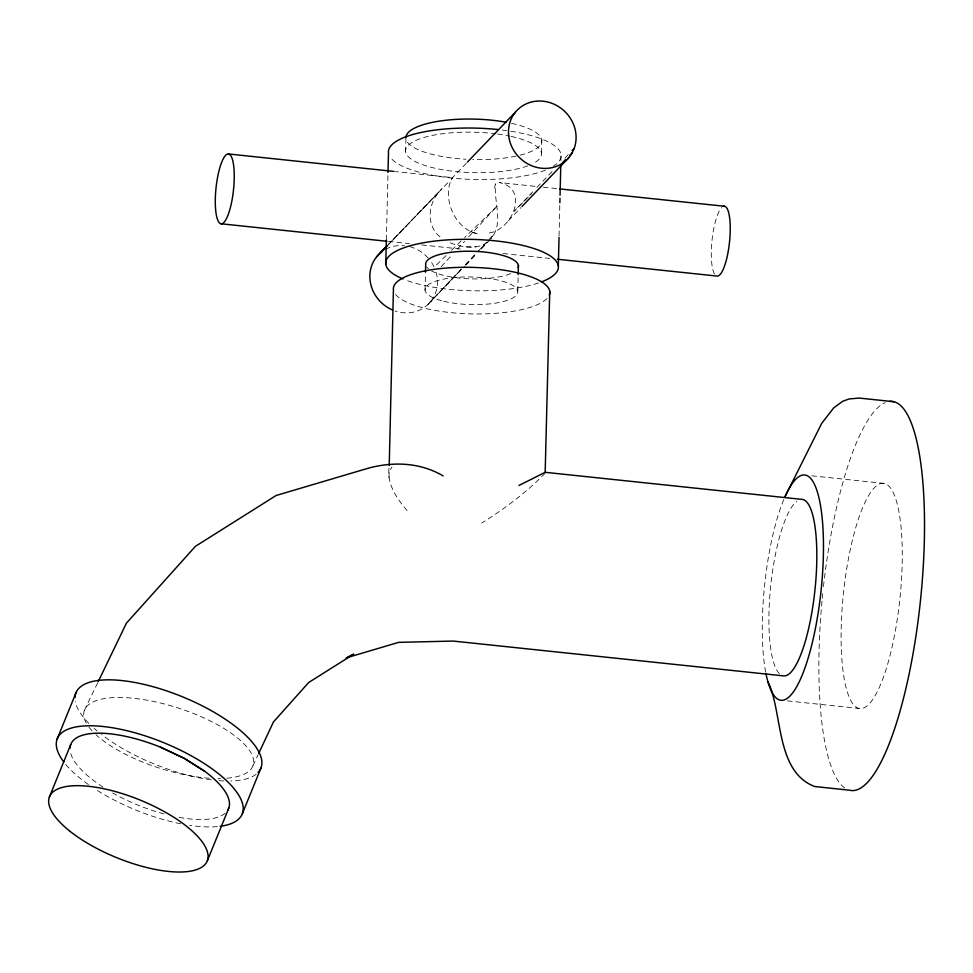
<?xml version="1.0" encoding="UTF-8"?>
<svg xmlns="http://www.w3.org/2000/svg" width="973" height="973" viewBox="0 0 973 973"><rect width="100%" height="100%" fill="white"/><g stroke="black" fill="none" stroke-linecap="round" stroke-linejoin="round"><path stroke-width="0.73" stroke-dasharray="4.87 3.65" d="M386.354 240.161L387.972 173.985M407.091 510.606C396.862 498.541 386.439 483.763 389.188 467.052M405.607 151.764L405.923 138.653A68.013 20.226 1.4 0 0 466.018 159.244M425.067 290.343L425.469 273.705M517.77 291.255L518.147 276.137M541.462 153.102L541.791 139.99M559.061 235.855L559.828 204.269M560.898 160.654L561.044 154.634M388.932 477.646L389.297 471.455L391.997 466.906M494.406 187.825L495.598 183.836C493.347 201.812 504.428 222.732 490.733 239.066M252.956 765.727L258.076 754.793M84.383 710.302L98.188 681.708M466.371 163.172L451.764 178.375C441.706 198.845 455.291 229.81 478.302 234.043L468.402 230.783M489.297 232.985C512.613 229.458 529.628 188.92 499.453 182.571L537.205 186.548M545.038 473.316C526.296 492.569 504.452 508.843 481.684 523.073M447.677 182.9L387.582 245.439M441.146 266.711L452.372 254.561M457.468 249.039L464.608 241.316M468.682 236.901L497.239 205.972L464.595 237.619M461.166 269.266L426.977 305.413L464.595 266.249M465.313 264.875L476.709 252.834M477.743 251.739L487.072 241.876L477.852 251.654M430.516 301.776L461.384 269.083M465.508 264.729L476.831 252.737M532.778 191.754L514.145 211.238L523.79 201.545M536.914 187.424L554.513 169.022M564.863 158.198L569.01 153.868M387.668 245.318L442.131 188.409M508.356 220.689L520.932 207.565M465.641 265.167L477.147 253.199M481.319 248.857L489.687 240.149M388.263 244.697L439.395 191.596C427.074 204.695 426.065 228.667 442.739 238.701M524.873 200.462L531.294 194.004M451.764 178.375L452.725 177.645L451.594 179.202L452.725 177.645L395.537 171.601M446.108 255.558L434.14 267.161A35.101 32.34 43.8 0 0 431.477 262.382M451.545 250.28L463.513 238.677M487.595 242.155C476.588 250.17 461.579 247.239 449.781 242.691M466.006 246.862L475.992 246.85M543.238 187.181L558.344 188.774M388.422 241.426L409.524 243.651M421.589 244.928L463.805 249.38M502.992 253.515L549.733 258.441M811.725 475.797L884.615 483.484A113.282 28.363 -84 0 1 889.273 658.368A113.282 28.363 -84 0 1 841.219 646.023A113.282 28.363 -84 0 1 884.615 483.484M787.4 700.901L858.794 708.429M225.189 813.197A85.174 31.1 22.2 0 1 177.585 817.089M164.011 813.951A85.174 31.1 22.2 0 1 112.686 792.959M103.077 787.157A85.174 31.1 22.2 0 1 70.409 752.299M844.746 787.996A195.622 48.966 -84 0 1 822.1 599.891M822.246 598.407A195.622 48.966 -84 0 1 822.83 592.496M823.462 586.597A195.622 48.966 -84 0 1 885.345 402.542M765.666 672.173A113.282 28.363 -84 0 1 784.919 496.899M511.178 136.427A68.013 20.226 1.4 0 1 532.936 163.598M527.682 165.872A68.013 20.226 1.4 0 1 438.215 168.937A68.013 20.226 1.4 0 1 412.102 142.399A68.013 20.226 1.4 0 1 496.194 133.86M497.629 134.055A68.013 20.226 1.4 0 1 509.901 136.147M511.494 123.316A68.013 20.226 1.4 0 1 520.117 155.181M516.067 156.118A68.013 20.226 1.4 0 1 472.683 159.523M436.05 272.233A35.101 32.34 43.8 0 1 427.913 304.561A35.101 32.34 43.8 0 1 394.965 310.946M385.551 249.356A35.101 32.34 43.8 0 1 404.476 245.695M409.755 246.656A35.101 32.34 43.8 0 1 428.132 258.027M714.559 274.07A35.101 8.793 -84 0 1 712.041 240.185A35.101 8.793 -84 0 1 721.589 207.663M86.317 723.134A88.738 31.489 17.9 0 1 134.383 698.359A88.738 31.489 17.9 0 1 239.686 739.784A88.738 31.489 17.9 0 1 226.429 778.254M220.616 778.534A88.738 31.489 17.9 0 1 217.94 778.558M209.45 778.242A88.738 31.489 17.9 0 1 96.023 734.785M92.082 730.881A88.738 31.489 17.9 0 1 88.652 726.746M779.397 673.705A88.738 22.209 -84 0 1 770.616 586.877A88.738 22.209 -84 0 1 796.802 501.265M510.74 131.221A86.378 25.687 1.4 0 1 553.272 166.225M545.403 170.129A86.378 25.687 1.4 0 1 457.018 178.533A86.378 25.687 1.4 0 1 390.112 156.969M502.336 130.041A86.378 25.687 1.4 0 1 506.58 130.601M538.568 282.948A86.378 25.687 1.4 0 1 404.354 279.531M510.679 273.583A46.4 13.804 1.4 0 1 431.623 270.956M428.558 268.925A46.4 13.804 1.4 0 1 426.563 266.797M546.923 298.577A78.254 23.267 1.4 0 1 470.227 313.878A78.254 23.267 1.4 0 1 395.561 294.418M217.344 826.6A99.842 36.451 22.2 0 1 189.711 825.347M180.65 823.766A99.842 36.451 22.2 0 1 96.534 789.979M88.421 784.542A99.842 36.451 22.2 0 1 65.544 764.158M256.142 774.24A99.842 36.451 22.2 0 1 230.771 780.991M223.802 780.93A99.842 36.451 22.2 0 1 218.402 780.601M211.336 779.847A99.842 36.451 22.2 0 1 101.557 734.518M97.154 730.991A99.842 36.451 22.2 0 1 94.089 728.339M88.896 723.401A99.842 36.451 22.2 0 1 75.322 701.594M493.287 235.308L488.105 240.781L493.287 235.308M443.749 301.265A46.4 13.804 1.4 0 0 517.502 293.42A46.4 13.804 1.4 0 0 453.004 277.719A46.4 13.804 1.4 0 0 443.749 301.265"/><path stroke-width="1.46" d="M385.77 264.23L386.354 240.161M388.008 172.476L388.495 152.931A86.378 25.687 1.4 0 1 498.018 129.555M389.224 465.532L393.42 289.857A78.254 23.267 1.4 0 1 474.471 267.441A78.254 23.267 1.4 0 1 549.283 295.05M425.505 272.185L425.7 264.632A46.4 13.804 1.4 0 1 473.766 251.326A46.4 13.804 1.4 0 1 518.135 267.697M518.183 274.617L518.402 265.544M558.32 265.933L559.025 237.363M559.864 202.761L559.974 198.249M560.047 195.245L560.789 165.167M518.925 485.503L545.172 472.306L549.745 291.401M57.115 739.139L75.821 693.226M49.355 797.082L70.725 744.6M207.419 860.582L228.789 808.113M242.399 813.574L261.105 767.661M572.039 153.089L574.179 148.455A35.101 32.34 43.8 0 0 537.814 101.058A35.101 32.34 43.8 0 0 514.462 151.52A35.101 32.34 43.8 0 0 572.039 153.089L569.886 155.242M258.721 753.43L273.437 721.978L308.709 682.474L353.722 654.124L347.422 657.274M98.188 681.708L126.429 623.158L195.427 546.327L276.101 495.5L368.852 468.037C394.016 461.421 420.3 462.516 443.116 475.882M572.112 150.62L574.179 148.455M386.622 246.412L380.334 252.98L386.549 246.522M521.99 206.483L569.156 157.285M467.417 162.09L515.422 112.126M376.794 256.617L387.23 245.78M562.382 162.783L565.605 159.548M346.169 657.906L398.614 642.362L453.248 641.061L783.52 675.882A88.738 22.209 -84 0 0 814.936 590.149A88.738 22.209 -84 0 0 802.214 499.404L545.172 472.306M228.473 153.965A35.101 8.793 -84 0 1 230.492 207.188A35.101 8.793 -84 0 1 215.361 205.473A35.101 8.793 -84 0 1 228.473 153.965L394.029 171.443M559.852 188.932L724.471 206.264M221.078 223.778L386.913 241.268M557.274 259.232L717.077 276.077A35.101 8.793 -84 0 0 729.762 239.419A35.101 8.793 -84 0 0 723.061 206.544M893.992 401.727L859.195 398.066L849.064 398.954L842.606 401.326L833.691 407.906L821.723 423.34L784.919 496.899A113.282 28.363 -84 0 1 821.723 513.975A113.282 28.363 -84 0 1 805.279 666.967A113.282 28.363 -84 0 1 765.946 673.608M70.02 748.261A85.174 31.1 22.2 0 1 160.448 747.142L184.347 758.381L204.865 771.382A85.174 31.1 22.2 0 1 227.706 810.302M160.448 747.142L184.347 758.381L204.865 771.382M767.819 681.489C782.973 711.822 775.043 771.212 814.608 786.512L849.405 790.185A195.622 48.966 -84 0 0 920.543 599.782A195.622 48.966 -84 0 0 889.736 401.399M405.863 137.594A68.013 20.226 1.4 0 1 506.264 122.257M392.435 309.961A35.101 32.34 43.8 0 1 370.348 282.231A35.101 32.34 43.8 0 1 382.328 251.399M402.98 278.971A86.378 25.687 1.4 0 1 413.829 244.807A86.378 25.687 1.4 0 1 529.957 247.312A86.378 25.687 1.4 0 1 541.365 281.951M63.804 761.968A99.842 36.451 22.2 0 1 100.608 726.259A99.842 36.451 22.2 0 1 221.066 775.809A99.842 36.451 22.2 0 1 220.166 826.284M74.994 697.507A99.842 36.451 22.2 0 1 182.802 696.936A99.842 36.451 22.2 0 1 258.003 772.562M70.336 831.55A85.174 31.1 22.2 0 0 204.768 864.766A85.174 31.1 22.2 0 0 110.046 790.173A85.174 31.1 22.2 0 0 70.336 831.55"/></g></svg>
